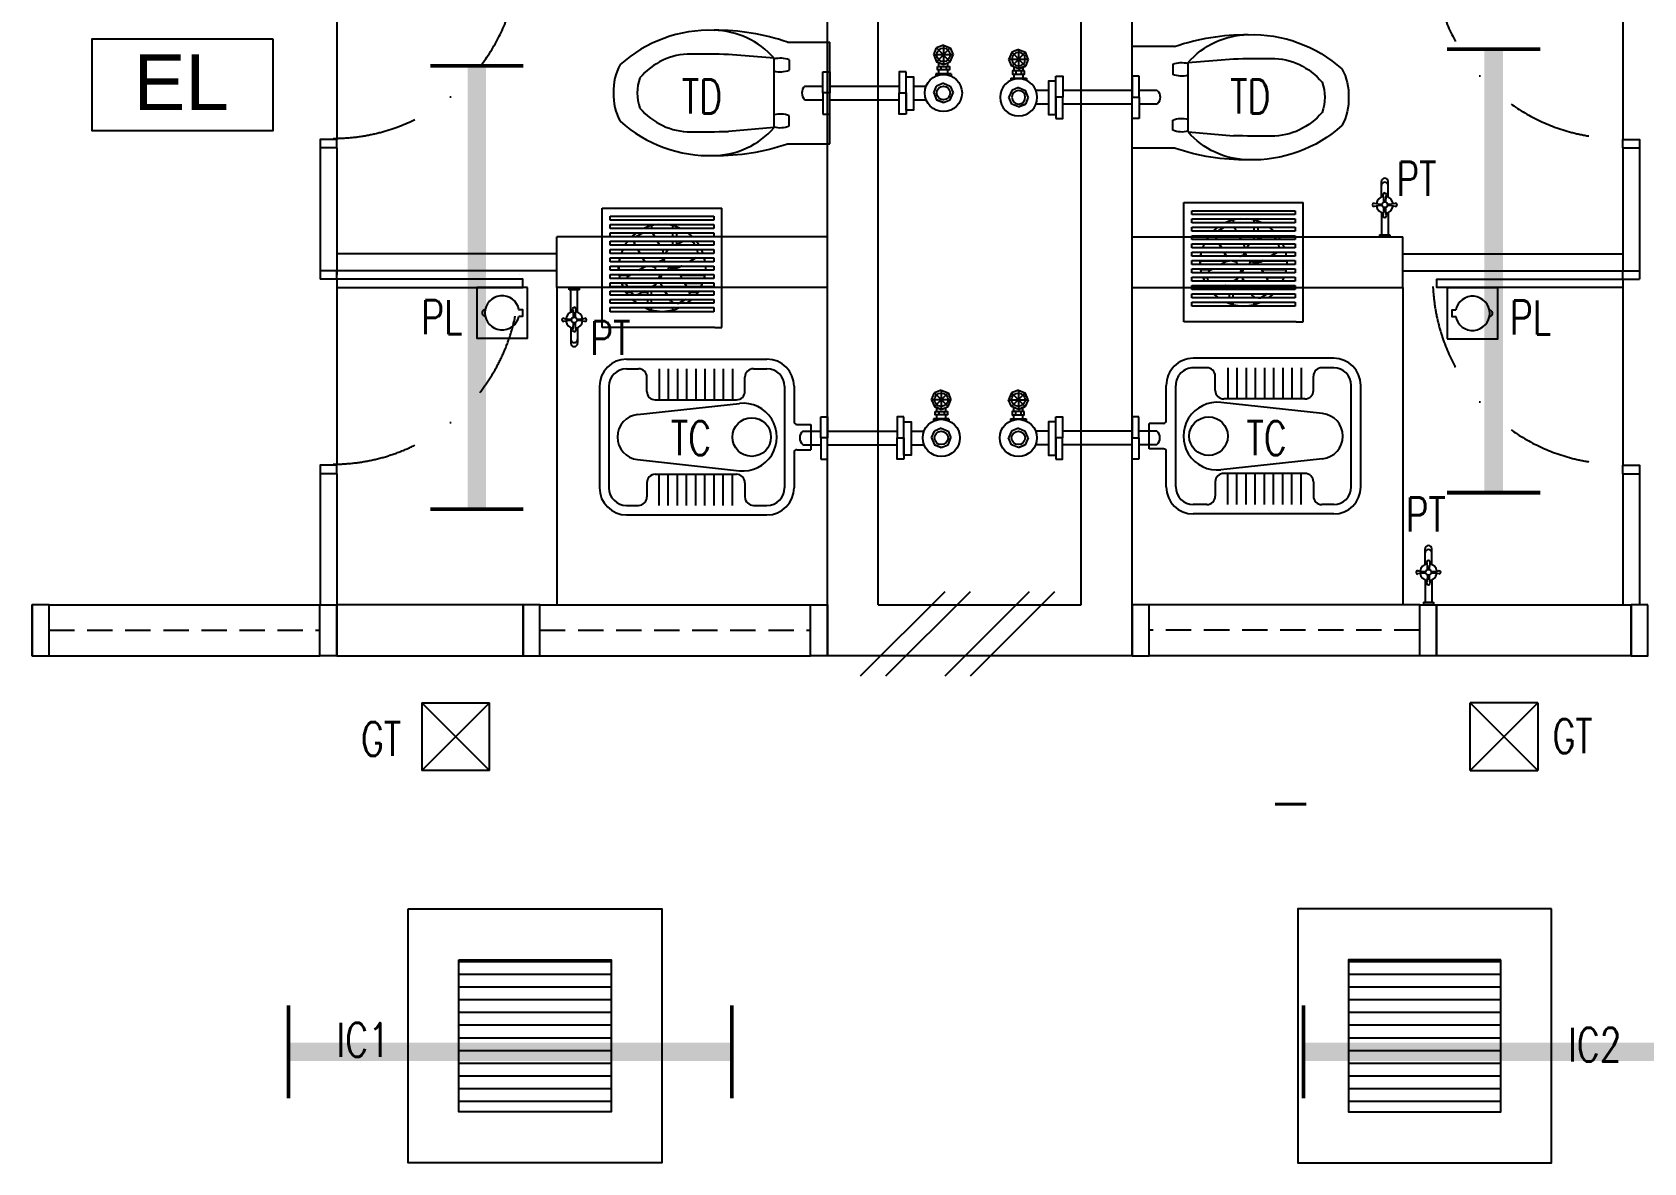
# Model space of a CAD drawing. Header units: inches. Extents: x -106706990 to 300603, y -86718466 to 1728185.
# Drawn here: x 43064 to 47827, y 16606 to 19946 of the extents above; entities that cross this region are included whole.
import ezdxf

# ---------------------------------------------------------------- set-up
doc = ezdxf.new("R2010")
doc.units = ezdxf.units.IN
doc.header["$MEASUREMENT"] = 0
doc.linetypes.add('DASHDOT', pattern=[1, 0.5, -0.25, 0, -0.25])
doc.linetypes.add('HIDDEN', pattern=[0.375, 0.25, -0.125])
for name, color, linetype in [('A-ARR', 4, 'Continuous'), ('A-DOOR', 9, 'Continuous'), ('A-DRAIN', 9, 'Continuous'), ('A-DROP', 8, 'Continuous'), ('A-PARTITION', 4, 'Continuous'), ('A-PTILE', 8, 'Continuous'), ('A-SANI', 4, 'Continuous'), ('A-SYM', 8, 'Continuous'), ('A-WALL', 1, 'Continuous'), ('A-WIN', 9, 'Continuous'), ('A-WIN SYM', 13, 'Continuous'), ('A-WLH', 7, 'Continuous'), ('AHT_WALL', 3, 'Continuous'), ('Edges', 7, 'Continuous'), ('EL LIGHT', 6, 'Continuous'), ('FURNI', 4, 'Continuous'), ('LAMP', 5, 'Continuous')]:
    doc.layers.add(name, color=color, linetype=linetype)
doc.styles.add('arial', font='arial.ttf')
doc.styles.add('ROMANS', font='romans.shx', dxfattribs={"width": 0.75, "height": 200})

# ---------------------------------------------------------------- blocks, each defined once
blk = doc.blocks.new('A$C5F377FBA')
at = {"color": 8}
for p, q in [((80, 460), (495, 460)), ((80, 432), (115, 432)), ((176.2, 432), (176.2, 340)), ((203.3, 432), (203.3, 340)), ((230.4, 432), (230.4, 340)), ((257.5, 432), (257.5, 340)), ((284.6, 432), (284.6, 340)), ((311.7, 432), (311.7, 340)), ((338.8, 432), (338.8, 340)), ((365.9, 432), (365.9, 340)), ((393, 432), (393, 340)), ((455, 432), (495, 432)), ((140, 365), (140, 407)), ((430, 365), (430, 407)), ((0, 380), (0, 80)), ((28, 380), (28, 80)), ((165, 340), (405, 340)), ((547, 380), (547, 80)), ((575, 380), (575, 275.5)), ((112.8, 296.6), (413.5, 329.4)), ((583, 267.5), (625, 267.5)), ((625, 267.5), (625, 192.5)), ((583, 192.5), (625, 192.5)), ((112.8, 163.4), (413.5, 130.6)), ((575, 184.5), (575, 80)), ((165, 120), (405, 120)), ((176.2, 28), (176.2, 120)), ((203.3, 28), (203.3, 120)), ((230.4, 28), (230.4, 120)), ((257.5, 28), (257.5, 120)), ((284.6, 28), (284.6, 120)), ((311.7, 28), (311.7, 120)), ((338.8, 28), (338.8, 120)), ((365.9, 28), (365.9, 120)), ((393, 28), (393, 120)), ((140, 95), (140, 53)), ((430, 95), (430, 53)), ((80, 28), (115, 28)), ((455, 28), (495, 28)), ((80, 0), (495, 0))]:
    blk.add_line(p, q, dxfattribs=at)
blk.add_circle((449.9, 230), 57, dxfattribs=at)
for centre, radius, start, end in [((80, 380), 80, 90, 180), ((80, 380), 52, 90, 180), ((115, 407), 25, 0, 90), ((455, 407), 25, 90, 180), ((495, 380), 80, 0, 90), ((495, 380), 52, 0, 90), ((165, 365), 25, 180, 270), ((405, 365), 25, 270, 0), ((120, 230), 67, 96.2265, 263.7735), ((424.3, 230), 100, 263.7735, 96.2265), ((583, 275.5), 8, 180, 270), ((583, 184.5), 8, 90, 180), ((165, 95), 25, 90, 180), ((405, 95), 25, 0, 90), ((80, 80), 80, 180, 270), ((80, 80), 52, 180, 270), ((115, 53), 25, 270, 0), ((455, 53), 25, 180, 270), ((495, 80), 80, 270, 0), ((495, 80), 52, 270, 0)]:
    blk.add_arc(centre, radius, start, end, dxfattribs=at)
blk = doc.blocks.new('A$C05DF19D8')
at = {"color": 8}
for p, q in [((26.3, 117.7), (26.3, 163.7)), ((46.3, 117.7), (46.3, 163.7)), ((26.3, 71.9), (26.3, 6)), ((46.3, 71.9), (46.3, 6)), ((21.3, 6), (21.3, 0)), ((21.3, 6), (51.3, 6)), ((51.3, 6), (51.3, 0)), ((21.3, 0), (51.3, 0)), ((26.3, 0), (46.3, 0))]:
    blk.add_line(p, q, dxfattribs=at)
blk.add_circle((36.3, 94.8), 8.27, dxfattribs=at)
for centre, radius, start, end in [((36.3, 163.7), 10, 0, 180), ((36.3, 151.9), 10, 0, 180), ((5, 94.6), 5, 90, 270), ((24.4, 167.5), 70.6, 254.0288, 273.1944), ((36.3, 94.8), 25, 98.5202, 172.3849), ((36.3, 124.8), 5, 0, 180), ((-36.5, 105.4), 70.6, 357.8456, 15.9712), ((109.2, 105.4), 70.6, 164.0288, 182.1544), ((36.3, 94.8), 25, 7.6151, 81.4798), ((48.2, 167.5), 70.6, 266.8056, 285.9712), ((67.6, 94.6), 5, 270, 90), ((24.4, 21.8), 70.6, 86.7321, 105.9712), ((36.3, 94.8), 25, 188.2802, 262.5707), ((-36.5, 81.6), 70.6, 344.0288, 4.5751), ((36.3, 62.2), 5, 180, 0), ((109.2, 81.6), 70.6, 175.4249, 195.9712), ((36.3, 94.8), 25, 277.4293, 351.7198), ((48.2, 21.8), 70.6, 74.0288, 93.2679)]:
    blk.add_arc(centre, radius, start, end, dxfattribs=at)
blk = doc.blocks.new('A$C35FA0A1D')
at = {"layer": 'FURNI', "color": 8}
for p, q in [((514, 335), (638.6, 335)), ((638.6, 35), (638.6, 335)), ((474, 287.5), (339.6, 298.5)), ((474, 82.5), (474, 287.5)), ((946, 297.6), (954.4, 317.9)), ((946, 297.6), (954.4, 277.4)), ((1003.3, 297.6), (946, 297.6)), ((974.7, 326.3), (954.4, 317.9)), ((954.4, 277.4), (994.9, 317.9)), ((954.4, 317.9), (994.9, 277.4)), ((974.7, 326.3), (974.7, 269)), ((974.7, 326.3), (994.9, 317.9)), ((994.9, 317.9), (1003.3, 297.6)), ((994.9, 277.4), (1003.3, 297.6)), ((519, 282.5), (519, 252.5)), ((997.5, 241.8), (951.8, 241.8)), ((951.8, 241.8), (951.8, 234.9)), ((974.7, 269), (954.4, 277.4)), ((954.4, 277.4), (974.7, 269)), ((961.5, 262.8), (961.5, 274.4)), ((961.5, 241.8), (961.5, 252.8)), ((967, 262.8), (967, 252.8)), ((974.7, 269), (994.9, 277.4)), ((982.8, 262.8), (982.8, 252.8)), ((987.8, 262.8), (987.8, 274.4)), ((987.8, 241.8), (987.8, 252.8)), ((997.5, 241.8), (997.5, 234.9)), ((565.3, 205), (618.5, 205)), ((638.6, 205), (844.3, 205)), ((886.1, 205), (922.3, 205)), ((946, 185), (954.4, 205.3)), ((974.7, 213.7), (954.4, 205.3)), ((974.7, 213.7), (994.9, 205.3)), ((994.9, 205.3), (1003.3, 185)), ((565.3, 165), (618.5, 165)), ((638.6, 165), (844.3, 165)), ((886.1, 165), (922.3, 165)), ((946, 185), (954.4, 164.7)), ((974.7, 156.3), (954.4, 164.7)), ((954.4, 164.7), (974.7, 156.3)), ((974.7, 156.3), (994.9, 164.7)), ((994.9, 164.7), (1003.3, 185)), ((519, 87.5), (519, 117.5)), ((474, 82.5), (339.6, 71.5)), ((514, 35), (638.6, 35))]:
    blk.add_line(p, q, dxfattribs=at)
for points in [[(618.5, 247.7), (638.6, 247.7), (638.6, 185), (618.5, 185)], [(864.4, 247.7), (844.3, 247.7), (844.3, 185), (864.4, 185)], [(957.1, 262.8), (992.7, 262.8), (992.7, 252.8), (957.1, 252.8)], [(864.4, 232.5), (886.1, 232.5), (886.1, 134.4), (864.4, 134.4)], [(618.5, 122.3), (638.6, 122.3), (638.6, 185), (618.5, 185)], [(864.4, 122.3), (844.3, 122.3), (844.3, 185), (864.4, 185)]]:
    blk.add_lwpolyline(points, close=True, dxfattribs=at)
for centre, radius in [((974.7, 297.6), 19.9), ((974.7, 297.6), 19.9), ((974.7, 297.6), 19.9), ((974.7, 185), 54.9), ((974.7, 185), 19.9), ((974.7, 185), 19.9), ((974.7, 185), 19.9)]:
    blk.add_circle(centre, radius, dxfattribs=at)
for centre, radius, start, end in [((283.5, -24.4), 394.6, 88.0802, 132.0272), ((303.8, -278), 648.1, 71.0729, 90.6334), ((291.4, 126.8), 243.3, 41.3505, 88.7614), ((228.2, 103.8), 196.2, 90.1288, 140.0523), ((243.3, -2727.1), 3027.1, 88.1756, 90.2822), ((492.9, 217.9), 69.7, 67.9512, 105.6892), ((148.8, 194.8), 149.1, 150.2553, 183.7805), ((492.9, 317.1), 69.7, 254.3108, 292.0488), ((199.6, 185), 129.8, 159.8135, 200.1865), ((582.6, 185), 26.4, 130.8332, 229.1668), ((148.8, 175.2), 149.1, 176.2195, 209.7447), ((283.5, 394.4), 394.6, 227.9728, 271.9198), ((228.2, 266.2), 196.2, 219.9477, 269.8712), ((492.9, 52.9), 69.7, 67.9512, 105.6892), ((243.3, 3097.1), 3027.1, 269.7178, 271.8244), ((291.4, 243.2), 243.3, 271.2386, 318.6495), ((492.9, 152.1), 69.7, 254.3108, 292.0488), ((303.8, 648), 648.1, 269.3666, 288.9271)]:
    blk.add_arc(centre, radius, start, end, dxfattribs=at)
blk = doc.blocks.new('A$C52B244CD')
at = {"layer": 'A-WLH', "color": 8}
for p, q in [((0, 0), (250, 250)), ((75, 0), (325, 250)), ((250, 0), (500, 250)), ((325, 0), (575, 250))]:
    blk.add_line(p, q, dxfattribs=at)
blk = doc.blocks.new('A$C34465D6E')
at = {"layer": 'A-SANI', "color": 8}
blk.add_lwpolyline([(0, 0), (150, 0), (150, 150), (0, 150)], close=True, dxfattribs=at)
blk.add_lwpolyline([(25.5, 84.3), (13.7, 84.3), (13.7, 65.7), (25.5, 65.7, 10.787298)], format="xyb", close=True, dxfattribs=at)
blk.add_arc((125.5, 75), 8.84, 264.1775, 95.8225, dxfattribs=at)
blk = doc.blocks.new('YBC136')
at = {"layer": 'LAMP'}
for points, const_width in [([(-135000.8, 195525.6), (-135000.8, 195250.4)], 10.9), ([(-133690.5, 195525.6), (-133690.5, 195250.4)], 10.9), ([(-135000.8, 195388), (-133690.5, 195388)], 54.6)]:
    blk.add_lwpolyline(points, dxfattribs=dict(at, const_width=const_width))
blk = doc.blocks.new('*U270')
at = {"layer": 'LAMP'}
blk.add_blockref('YBC136', (134345.6, -195388, -5.5), dxfattribs=at)
blk = doc.blocks.new('*U271')
at = {"layer": 'LAMP', "color": 0, "linetype": 'ByBlock', "lineweight": -2, "transparency": 16777216}
for p in [(0, 0), (3000, 0)]:
    blk.add_blockref('*U270', p, dxfattribs=at)
blk = doc.blocks.new('EMERGENCY LIGHT')
at = {"layer": 'EL LIGHT', "color": 6}
blk.add_lwpolyline([(49517.9, 4899.8), (48981.4, 4899.8), (48981.4, 4629.5), (49517.9, 4629.5)], close=True, dxfattribs=at)
at = {"layer": 'EL LIGHT', "color": 6, "style": 'arial'}
blk.add_text('EL', height=164.84, dxfattribs=at).set_placement((49104.8, 4689.8))
blk = doc.blocks.new('Exhaust Fan 8-Inch fr')
at = {"layer": 'Edges'}
for p, q in [((-5.91, 7.27), (5.91, 7.27)), ((-5.91, -4.54), (-5.91, 7.27)), ((-5.12, 6.08), (-5.12, 6.47)), ((-5.12, 6.47), (5.12, 6.47)), ((5.12, 6.47), (5.12, 6.08)), ((5.91, -4.54), (5.91, 7.27)), ((5.12, 6.08), (-5.12, 6.08)), ((-5.12, 5.26), (-5.12, 5.65)), ((-5.12, 5.65), (-0.31, 5.65)), ((-1.81, 5.26), (-5.12, 5.26)), ((-5.12, 4.43), (-5.12, 4.83)), ((-5.12, 4.83), (-2.54, 4.83)), ((-2.54, 4.83), (-3.05, 4.43)), ((-2.54, 4.83), (-1.91, 4.83)), ((-2.45, 4.51), (-1.91, 4.83)), ((-1.91, 4.83), (-0.99, 4.83)), ((-1.43, 5.42), (-1.81, 5.26)), ((-1.43, 5.26), (-1.81, 5.26)), ((-1.12, 5.54), (-1.43, 5.42)), ((-1.43, 5.42), (-1.43, 5.26)), ((-1.03, 5.26), (-1.43, 5.26)), ((-1.03, 5.56), (-1.12, 5.54)), ((-0.31, 5.65), (-1.03, 5.56)), ((-1.03, 5.56), (-1.03, 5.26)), ((1.03, 5.26), (-1.03, 5.26)), ((-0.9, 4.76), (-0.99, 4.83)), ((-0.99, 4.83), (1.03, 4.83)), ((-0.31, 5.65), (0.31, 5.65)), ((1.03, 5.56), (0.31, 5.65)), ((0.31, 5.65), (5.12, 5.65)), ((1.03, 5.56), (1.03, 5.26)), ((1.12, 5.54), (1.03, 5.56)), ((1.43, 5.26), (1.03, 5.26)), ((1.03, 4.83), (1.03, 4.43)), ((1.03, 4.83), (1.43, 4.83)), ((1.43, 5.42), (1.12, 5.54)), ((1.43, 5.42), (1.43, 5.26)), ((1.81, 5.26), (1.43, 5.42)), ((1.81, 5.26), (1.43, 5.26)), ((1.43, 4.83), (1.43, 4.43)), ((1.43, 4.83), (2.54, 4.83)), ((5.12, 5.26), (1.81, 5.26)), ((3.05, 4.43), (2.54, 4.83)), ((2.54, 4.83), (5.12, 4.83)), ((5.12, 5.65), (5.12, 5.26)), ((5.12, 4.83), (5.12, 4.43)), ((-3.05, 4.43), (-5.12, 4.43)), ((-5.12, 3.61), (-5.12, 4)), ((-5.12, 4), (-3.38, 4)), ((-3.69, 3.61), (-5.12, 3.61)), ((-3.38, 4), (-3.69, 3.61)), ((-2.65, 3.61), (-3.69, 3.61)), ((-3.38, 4), (-2.75, 4)), ((-2.52, 4.43), (-3.05, 4.43)), ((-2.71, 3.71), (-2.75, 4)), ((-2.75, 4), (-2.74, 4)), ((-2.7, 3.72), (-2.74, 4)), ((-2.74, 4), (-0.47, 4)), ((-2.7, 3.72), (-2.71, 3.71)), ((-2.65, 3.61), (-2.71, 3.71)), ((-2.64, 3.61), (-2.7, 3.72)), ((-2.64, 3.61), (-2.65, 3.61)), ((-0.24, 3.61), (-2.64, 3.61)), ((-2.52, 4.43), (-2.46, 4.51)), ((-2.51, 4.43), (-2.52, 4.43)), ((-2.51, 4.43), (-2.45, 4.51)), ((-0.72, 4.43), (-2.51, 4.43)), ((-2.45, 4.51), (-2.46, 4.51)), ((-0.9, 4.76), (-0.72, 4.43)), ((1.03, 4.43), (-0.72, 4.43)), ((-0.47, 4), (-0.24, 3.61)), ((-0.47, 4), (1.03, 4)), ((1.03, 3.61), (-0.24, 3.61)), ((1.43, 4.43), (1.03, 4.43)), ((1.03, 4), (1.03, 3.61)), ((1.03, 4), (1.43, 4)), ((1.37, 3.61), (1.03, 3.61)), ((1.37, 3.61), (1.43, 3.64)), ((3.24, 3.61), (1.37, 3.61)), ((3.05, 4.43), (1.43, 4.43)), ((1.43, 4), (1.43, 3.64)), ((1.43, 3.64), (2.05, 4)), ((1.43, 4), (2.05, 4)), ((2.05, 4), (2.92, 4)), ((2.92, 4), (3.08, 3.89)), ((2.92, 4), (3.38, 4)), ((5.12, 4.43), (3.05, 4.43)), ((3.08, 3.89), (3.24, 3.61)), ((3.69, 3.61), (3.24, 3.61)), ((3.69, 3.61), (3.38, 4)), ((3.38, 4), (5.12, 4)), ((5.12, 3.61), (3.69, 3.61)), ((5.12, 4), (5.12, 3.61)), ((-5.12, 2.79), (-5.12, 3.18)), ((-5.12, 3.18), (-3.89, 3.18)), ((-4.06, 2.79), (-5.12, 2.79)), ((-5.12, 1.96), (-5.12, 2.36)), ((-5.12, 2.36), (-4.2, 2.36)), ((-4.25, 1.96), (-5.12, 1.96)), ((-4.22, 2.17), (-4.25, 1.96)), ((-4.22, 1.96), (-4.25, 1.96)), ((-4.2, 2.36), (-4.22, 2.17)), ((-4.22, 1.96), (-4.22, 2.17)), ((-1.63, 1.96), (-4.22, 1.96)), ((-4.2, 2.36), (-1.93, 2.36)), ((-3.89, 3.18), (-4.06, 2.79)), ((-2.18, 2.79), (-4.06, 2.79)), ((-3.89, 3.18), (-2.4, 3.18)), ((-2.18, 2.79), (-2.4, 3.18)), ((-2.4, 3.18), (-2.39, 3.18)), ((-2.16, 2.79), (-2.39, 3.18)), ((-2.39, 3.18), (0.01, 3.18)), ((-2.16, 2.79), (-2.18, 2.79)), ((0.1, 2.79), (-2.16, 2.79)), ((-1.77, 2.08), (-1.93, 2.36)), ((-1.93, 2.36), (-1.91, 2.36)), ((-1.76, 2.09), (-1.91, 2.36)), ((-1.91, 2.36), (0.07, 2.36)), ((-1.76, 2.09), (-1.77, 2.08)), ((-1.77, 2.08), (-1.63, 1.96)), ((-1.76, 2.09), (-1.61, 1.96)), ((-1.61, 1.96), (-1.63, 1.96)), ((-0.35, 1.96), (-1.61, 1.96)), ((-0.35, 1.96), (-0.33, 1.98)), ((0.31, 1.96), (-0.35, 1.96)), ((-0.33, 1.98), (-0.17, 2.04)), ((-0.17, 2.04), (-0.05, 2.05)), ((0, 2.1), (-0.05, 2.05)), ((-0.05, 2.05), (0, 2.06)), ((0.07, 2.36), (0, 2.1)), ((0, 2.06), (0.17, 2.03)), ((0.01, 3.18), (0.04, 3.13)), ((0.01, 3.18), (0.64, 3.18)), ((0.04, 3.13), (0.1, 2.79)), ((0.07, 2.36), (0.19, 2.36)), ((0.31, 2.79), (0.1, 2.79)), ((0.17, 2.03), (0.25, 1.99)), ((0.19, 2.36), (0.18, 2.29)), ((0.18, 2.29), (0.25, 1.99)), ((0.19, 2.36), (3.33, 2.36)), ((0.25, 1.99), (0.31, 1.96)), ((0.64, 3.18), (0.31, 2.79)), ((3.54, 2.79), (0.31, 2.79)), ((2.67, 1.96), (0.31, 1.96)), ((0.64, 3.18), (3.49, 3.18)), ((3.32, 2.34), (2.67, 1.96)), ((2.69, 1.96), (2.67, 1.96)), ((3.33, 2.33), (2.69, 1.96)), ((4.2, 1.96), (2.69, 1.96)), ((3.32, 2.34), (3.33, 2.36)), ((3.32, 2.34), (3.33, 2.33)), ((3.33, 2.33), (3.35, 2.36)), ((3.33, 2.36), (3.35, 2.36)), ((3.35, 2.36), (4.2, 2.36)), ((3.49, 3.18), (3.5, 3.15)), ((3.49, 3.18), (3.89, 3.18)), ((3.54, 2.79), (3.5, 3.15)), ((3.5, 3.15), (3.51, 3.14)), ((3.54, 2.79), (3.51, 3.14)), ((4.06, 2.79), (3.54, 2.79)), ((3.54, 2.79), (3.54, 2.79)), ((4.06, 2.79), (3.89, 3.18)), ((3.89, 3.18), (5.12, 3.18)), ((5.12, 2.79), (4.06, 2.79)), ((4.2, 2.34), (4.2, 2.36)), ((4.2, 2.36), (5.12, 2.36)), ((4.2, 2.34), (4.2, 2.33)), ((4.25, 1.96), (4.2, 2.33)), ((4.2, 2.33), (4.2, 1.96)), ((4.25, 1.96), (4.2, 1.96)), ((5.12, 1.96), (4.25, 1.96)), ((5.12, 3.18), (5.12, 2.79)), ((5.12, 2.36), (5.12, 1.96)), ((-5.12, 1.14), (-5.12, 1.53)), ((-5.12, 1.53), (-4.31, 1.53)), ((-4.3, 1.14), (-5.12, 1.14)), ((-5.12, 0.32), (-5.12, 0.71)), ((-5.12, 0.71), (-4.25, 0.71)), ((-4.19, 0.32), (-5.12, 0.32)), ((-4.31, 1.53), (-4.33, 1.36)), ((-4.33, 1.36), (-4.3, 1.14)), ((-4.31, 1.53), (-4.29, 1.53)), ((-4.29, 1.14), (-4.3, 1.14)), ((-4.29, 1.53), (-4.29, 1.14)), ((-4.29, 1.53), (-4.22, 1.53)), ((-2.3, 1.14), (-4.29, 1.14)), ((-4.25, 0.71), (-4.22, 0.55)), ((-4.25, 0.71), (-3.04, 0.71)), ((-4.22, 1.53), (-4.22, 1.52)), ((-4.22, 1.53), (-1.43, 1.53)), ((-4.22, 1.52), (-1.43, 1.52)), ((-4.22, 0.65), (-3.16, 0.65)), ((-4.22, 0.55), (-4.22, 0.65)), ((-4.22, 0.55), (-4.19, 0.32)), ((-3.53, 0.32), (-4.19, 0.32)), ((-3.37, 0.52), (-3.53, 0.32)), ((-0.3, 0.32), (-3.53, 0.32)), ((-3.37, 0.52), (-3.16, 0.65)), ((-3.16, 0.65), (-3.04, 0.71)), ((-3.04, 0.71), (-0.26, 0.71)), ((-2.3, 1.14), (-1.74, 1.46)), ((-0.61, 1.14), (-2.3, 1.14)), ((-1.74, 1.46), (-1.43, 1.52)), ((-1.43, 1.53), (-1.43, 1.52)), ((-1.43, 1.52), (-1.32, 1.53)), ((-1.43, 1.53), (-1.32, 1.53)), ((-1.43, 1.52), (-1.43, 1.52)), ((-1.32, 1.53), (-1.14, 1.53)), ((-1.14, 1.53), (-1.1, 1.52)), ((-1.14, 1.53), (-1.1, 1.53)), ((-1.1, 1.53), (-1.1, 1.52)), ((-1.1, 1.53), (-0.65, 1.53)), ((-1.1, 1.52), (-0.72, 1.42)), ((-0.72, 1.42), (-0.66, 1.37)), ((-0.67, 1.43), (-0.65, 1.53)), ((-0.66, 1.37), (-0.67, 1.43)), ((-0.65, 1.26), (-0.66, 1.37)), ((-0.65, 1.53), (0.61, 1.53)), ((-0.61, 1.14), (-0.65, 1.26)), ((0.57, 1.14), (-0.61, 1.14)), ((-0.3, 0.32), (-0.23, 0.57)), ((-0.29, 0.32), (-0.3, 0.32)), ((-0.29, 0.32), (-0.27, 0.37)), ((-0.13, 0.32), (-0.29, 0.32)), ((-0.27, 0.37), (-0.22, 0.56)), ((-0.27, 0.37), (-0.12, 0.35)), ((-0.22, 0.56), (-0.26, 0.71)), ((-0.23, 0.57), (-0.26, 0.71)), ((-0.26, 0.71), (-0.26, 0.71)), ((-0.26, 0.71), (-0.01, 0.71)), ((-0.23, 0.57), (-0.22, 0.56)), ((-0.13, 0.32), (-0.12, 0.35)), ((-0.12, 0.32), (-0.13, 0.32)), ((-0.12, 0.32), (-0.01, 0.7)), ((-0.12, 0.35), (-0.02, 0.69)), ((1.97, 0.32), (-0.12, 0.32)), ((-0.02, 0.69), (-0.01, 0.71)), ((-0.01, 0.7), (-0.02, 0.69)), ((-0.01, 0.7), (0, 0.71)), ((-0.01, 0.71), (0, 0.71)), ((0, 0.71), (1.75, 0.71)), ((0.6, 1.22), (0.57, 1.14)), ((0.62, 1.14), (0.57, 1.14)), ((0.63, 1.39), (0.6, 1.22)), ((0.61, 1.53), (0.62, 1.49)), ((0.61, 1.53), (1.92, 1.53)), ((0.67, 1.44), (0.62, 1.49)), ((0.62, 1.49), (0.62, 1.48)), ((0.68, 1.43), (0.62, 1.48)), ((0.62, 1.48), (0.63, 1.39)), ((0.84, 1.19), (0.62, 1.14)), ((1.03, 1.14), (0.62, 1.14)), ((1.16, 1.31), (0.67, 1.44)), ((0.67, 1.44), (0.68, 1.43)), ((1.02, 1.34), (0.68, 1.43)), ((0.99, 1.15), (0.84, 1.19)), ((0.99, 1.15), (1.02, 1.34)), ((1.03, 1.14), (0.99, 1.15)), ((1.17, 1.3), (1.02, 1.34)), ((1.2, 1.14), (1.03, 1.14)), ((1.69, 1.4), (1.16, 1.31)), ((1.16, 1.31), (1.17, 1.3)), ((1.22, 1.31), (1.17, 1.3)), ((1.22, 1.31), (1.2, 1.14)), ((1.43, 1.14), (1.2, 1.14)), ((1.43, 1.34), (1.22, 1.31)), ((1.7, 1.39), (1.43, 1.34)), ((1.43, 1.34), (1.43, 1.14)), ((4.29, 1.14), (1.43, 1.14)), ((1.92, 1.53), (1.69, 1.4)), ((1.69, 1.4), (1.7, 1.39)), ((1.92, 1.52), (1.7, 1.39)), ((1.75, 0.71), (1.78, 0.65)), ((1.75, 0.71), (4.25, 0.71)), ((1.78, 0.65), (4.2, 0.65)), ((1.78, 0.65), (1.97, 0.32)), ((1.95, 1.53), (1.92, 1.52)), ((1.92, 1.53), (1.95, 1.53)), ((1.92, 1.52), (4.2, 1.52)), ((1.95, 1.53), (4.2, 1.53)), ((4.19, 0.32), (1.97, 0.32)), ((4.19, 0.32), (4.2, 0.38)), ((5.12, 0.32), (4.19, 0.32)), ((4.2, 1.52), (4.2, 1.53)), ((4.2, 1.53), (4.29, 1.53)), ((4.2, 0.38), (4.25, 0.71)), ((4.2, 0.65), (4.2, 0.38)), ((4.25, 0.71), (5.12, 0.71)), ((4.29, 1.53), (4.29, 1.14)), ((4.29, 1.53), (4.31, 1.53)), ((4.3, 1.14), (4.29, 1.14)), ((4.3, 1.14), (4.33, 1.36)), ((5.12, 1.14), (4.3, 1.14)), ((4.33, 1.36), (4.31, 1.53)), ((4.31, 1.53), (5.12, 1.53)), ((5.12, 1.53), (5.12, 1.14)), ((5.12, 0.71), (5.12, 0.32)), ((-5.12, -0.51), (-5.12, -0.11)), ((-5.12, -0.11), (-4.04, -0.11)), ((-3.87, -0.51), (-5.12, -0.51)), ((-5.12, -1.33), (-5.12, -0.94)), ((-5.12, -0.94), (-3.65, -0.94)), ((-3.35, -1.33), (-5.12, -1.33)), ((-4.04, -0.11), (-4.02, -0.14)), ((-4.04, -0.11), (-3.57, -0.11)), ((-4.02, -0.14), (-3.57, -0.14)), ((-4.02, -0.14), (-3.87, -0.51)), ((-3.43, -0.51), (-3.87, -0.51)), ((-3.65, -0.94), (-3.57, -1.04)), ((-3.65, -0.94), (-3.18, -0.94)), ((-3.57, -0.11), (-3.57, -0.14)), ((-3.57, -0.11), (-0.52, -0.11)), ((-3.57, -0.14), (-3.56, -0.29)), ((-3.57, -1.04), (-3.12, -1.04)), ((-3.57, -1.04), (-3.35, -1.33)), ((-3.56, -0.29), (-3.43, -0.51)), ((-1, -0.51), (-3.43, -0.51)), ((-2.71, -1.33), (-3.35, -1.33)), ((-3.13, -1.03), (-3.18, -0.94)), ((-3.18, -0.94), (-1.75, -0.94)), ((-2.71, -1.33), (-3.13, -1.03)), ((-3.13, -1.03), (-3.12, -1.04)), ((-2.71, -1.33), (-3.12, -1.04)), ((-3.12, -1.04), (-3.12, -1.04)), ((-2.34, -1.28), (-2.71, -1.33)), ((-2.71, -1.33), (-2.71, -1.33)), ((-2.65, -1.33), (-2.71, -1.33)), ((-2.71, -1.33), (-2.71, -1.33)), ((-2.33, -1.29), (-2.65, -1.33)), ((-1.43, -1.33), (-2.65, -1.33)), ((-1.75, -0.94), (-2.34, -1.28)), ((-2.34, -1.28), (-2.33, -1.29)), ((-1.91, -1.04), (-2.33, -1.29)), ((-1.72, -0.94), (-1.91, -1.04)), ((-1.91, -1.04), (-1.43, -1.04)), ((-1.75, -0.94), (-1.72, -0.94)), ((-1.72, -0.94), (-1.43, -0.94)), ((-1.43, -0.94), (-1.43, -1.04)), ((-1.43, -0.94), (-1.03, -0.94)), ((-1.43, -1.04), (-1.43, -1.33)), ((-1.03, -1.33), (-1.43, -1.33)), ((-1.03, -1.33), (-1.03, -0.94)), ((-1.03, -0.94), (0.29, -0.94)), ((0.51, -1.33), (-1.03, -1.33)), ((-0.7, -0.33), (-1, -0.51)), ((-0.97, -0.51), (-1, -0.51)), ((-0.7, -0.35), (-0.97, -0.51)), ((0.04, -0.51), (-0.97, -0.51)), ((-0.7, -0.35), (-0.5, -0.11)), ((-0.7, -0.33), (-0.52, -0.11)), ((-0.7, -0.33), (-0.7, -0.35)), ((-0.52, -0.11), (-0.5, -0.11)), ((-0.5, -0.11), (-0.1, -0.11)), ((-0.07, -0.33), (-0.1, -0.11)), ((-0.1, -0.11), (-0.09, -0.11)), ((-0.05, -0.32), (-0.09, -0.11)), ((-0.09, -0.11), (2.22, -0.11)), ((-0.05, -0.32), (-0.07, -0.33)), ((0.04, -0.51), (-0.07, -0.33)), ((0.05, -0.51), (-0.05, -0.32)), ((0.05, -0.51), (0.04, -0.51)), ((2.45, -0.51), (0.05, -0.51)), ((0.51, -1.33), (0.29, -0.94)), ((0.29, -0.94), (0.3, -0.94)), ((0.53, -1.33), (0.3, -0.94)), ((0.3, -0.94), (2.69, -0.94)), ((0.53, -1.33), (0.51, -1.33)), ((2.7, -1.33), (0.53, -1.33)), ((2.22, -0.11), (2.24, -0.14)), ((2.22, -0.11), (4.04, -0.11)), ((2.24, -0.14), (4.02, -0.14)), ((2.24, -0.14), (2.45, -0.51)), ((3.87, -0.51), (2.45, -0.51)), ((2.69, -0.94), (2.7, -1.04)), ((2.69, -0.94), (3.65, -0.94)), ((2.7, -1.04), (3.57, -1.04)), ((2.7, -1.04), (2.73, -1.29)), ((2.73, -1.29), (2.7, -1.33)), ((3.35, -1.33), (2.7, -1.33)), ((3.35, -1.33), (3.57, -1.04)), ((5.12, -1.33), (3.35, -1.33)), ((3.57, -1.04), (3.65, -0.94)), ((3.65, -0.94), (5.12, -0.94)), ((3.87, -0.51), (4.02, -0.14)), ((5.12, -0.51), (3.87, -0.51)), ((4.02, -0.14), (4.04, -0.11)), ((4.04, -0.11), (5.12, -0.11)), ((5.12, -0.11), (5.12, -0.51)), ((5.12, -0.94), (5.12, -1.33)), ((-5.12, -2.15), (-5.12, -1.76)), ((-5.12, -1.76), (-2.99, -1.76)), ((-2.47, -2.15), (-5.12, -2.15)), ((-5.12, -2.98), (-5.12, -2.58)), ((-5.12, -2.58), (-1.7, -2.58)), ((5.12, -2.98), (-5.12, -2.98)), ((-2.99, -1.76), (-2.47, -2.15)), ((-2.99, -1.76), (-1.43, -1.76)), ((-1.43, -2.15), (-2.47, -2.15)), ((-1.7, -2.58), (-1.43, -2.69)), ((-1.7, -2.58), (-1.43, -2.58)), ((-1.43, -1.76), (-1.43, -2.15)), ((-1.43, -1.76), (-1.03, -1.76)), ((-1.03, -2.15), (-1.43, -2.15)), ((-1.43, -2.58), (-1.43, -2.69)), ((-1.43, -2.58), (-1.03, -2.58)), ((-1.43, -2.69), (-1.12, -2.82)), ((-1.12, -2.82), (-1.03, -2.83)), ((-1.03, -2.15), (-1.03, -1.76)), ((-1.03, -1.76), (0.76, -1.76)), ((1.03, -2.15), (-1.03, -2.15)), ((-1.03, -2.83), (-1.03, -2.58)), ((-1.03, -2.58), (1.03, -2.58)), ((-1.03, -2.83), (0, -2.97)), ((0, -2.97), (1.03, -2.83)), ((0.88, -1.96), (0.76, -1.76)), ((0.76, -1.76), (0.78, -1.76)), ((0.89, -1.95), (0.78, -1.76)), ((0.78, -1.76), (2.35, -1.76)), ((0.89, -1.95), (0.88, -1.96)), ((0.88, -1.96), (1.03, -2.08)), ((0.89, -1.95), (1.15, -2.15)), ((1.03, -2.08), (1.03, -2.15)), ((1.03, -2.08), (1.13, -2.15)), ((1.13, -2.15), (1.03, -2.15)), ((1.03, -2.58), (1.03, -2.83)), ((1.03, -2.58), (1.43, -2.58)), ((1.03, -2.83), (1.12, -2.82)), ((1.12, -2.82), (1.43, -2.69)), ((1.15, -2.15), (1.13, -2.15)), ((1.49, -2.15), (1.15, -2.15)), ((1.43, -2.58), (1.43, -2.69)), ((1.43, -2.69), (1.7, -2.58)), ((1.43, -2.58), (1.7, -2.58)), ((1.49, -2.15), (1.7, -2.14)), ((1.56, -2.15), (1.49, -2.15)), ((1.56, -2.15), (1.69, -2.14)), ((2.47, -2.15), (1.56, -2.15)), ((1.7, -2.14), (1.69, -2.14)), ((2.35, -1.76), (1.7, -2.14)), ((1.7, -2.58), (5.12, -2.58)), ((2.35, -1.76), (2.99, -1.76)), ((2.47, -2.15), (2.99, -1.76)), ((5.12, -2.15), (2.47, -2.15)), ((2.99, -1.76), (5.12, -1.76)), ((5.12, -1.76), (5.12, -2.15)), ((5.12, -2.58), (5.12, -2.98)), ((5.21, -4.54), (-5.91, -4.54)), ((5.21, -4.54), (5.72, -4.54)), ((5.72, -4.54), (5.91, -4.54))]:
    blk.add_line(p, q, dxfattribs=at)

msp = doc.modelspace()

# ---------------------------------------------------------------- hatches: boundary and pattern name
at = {"layer": 'A-PTILE'}
h = msp.add_hatch(dxfattribs=at)
h.set_pattern_fill('LINE', color=8, scale=300, style=0)
h.set_pattern_definition([(7e-15, (-1336044.546, 64788.448), (0, 37.5), [])])
h.paths.add_polyline_path([(44324.4, 17206.4), (44774.4, 17206.4), (44774.4, 16756.4), (44324.4, 16756.4)])
h = msp.add_hatch(dxfattribs=at)
h.set_pattern_fill('LINE', color=8, scale=300, style=0)
h.set_pattern_definition([(180, (1427773.11, 64788.448), (0, 37.5), [])])
h.paths.add_polyline_path([(47404.1, 17206.4), (46954.1, 17206.4), (46954.1, 16756.4), (47404.1, 16756.4)])

# ---------------------------------------------------------------- linework, layer by layer
at = {"layer": 'A-DOOR', "color": 8}
for points in [[(43964.3, 19604.4), (43964.3, 19629.4), (43914.3, 19629.4), (43914.3, 19604.4)], [(47764.3, 19604.4), (47764.3, 19629.4), (47814.3, 19629.4), (47814.3, 19604.4)], [(43914.3, 19241.9), (43914.3, 19216.9)], [(43964.3, 19216.9), (43964.3, 19241.9)], [(47764.3, 19216.9), (47764.3, 19241.9)], [(47814.3, 19241.9), (47814.3, 19216.9)], [(43964.3, 18641.9), (43964.3, 18666.9), (43914.3, 18666.9), (43914.3, 18641.9)], [(47764.3, 18641.9), (47764.3, 18666.9), (47814.3, 18666.9), (47814.3, 18641.9)]]:
    msp.add_lwpolyline(points, dxfattribs=at)
for points in [[(43964.3, 19191.9), (44513.8, 19191.9), (44513.8, 19216.9), (43964.3, 19216.9)], [(47764.3, 19191.9), (47214.7, 19191.9), (47214.7, 19216.9), (47764.3, 19216.9)]]:
    msp.add_lwpolyline(points, close=True, dxfattribs=at)
at = {"layer": 'A-DOOR', "color": 8, "linetype": 'DASHDOT', "ltscale": 500}
for centre, start, end in [((43952.9, 20182.8), 270, 357.3953), ((47752.9, 20182.8), 182.6047, 270), ((43952.9, 19220.3), 270, 2.6047), ((47752.9, 19220.3), 182.6047, 270)]:
    msp.add_arc(centre, 550.1, start, end, dxfattribs=at)
at = {"layer": 'A-DRAIN', "color": 8, "linetype": 'Continuous', "ltscale": 1000}
for p, q in [((44215, 17965), (44415, 17965)), ((44215, 17965), (44215, 17765)), ((44415, 17765), (44415, 17965)), ((47313.6, 17765), (47313.6, 17965)), ((47513.6, 17965), (47313.6, 17965)), ((47513.6, 17965), (47513.6, 17765)), ((44415, 17765), (44215, 17765)), ((47313.6, 17765), (47513.6, 17765))]:
    msp.add_line(p, q, dxfattribs=at)
for points in [[(44174.4, 17356.4), (44924.4, 17356.4), (44924.4, 16606.4), (44174.4, 16606.4)], [(47554.1, 17356.4), (46804.1, 17356.4), (46804.1, 16606.4), (47554.1, 16606.4)], [(44324.4, 17206.4), (44774.4, 17206.4), (44774.4, 16756.4), (44324.4, 16756.4)], [(47404.1, 17206.4), (46954.1, 17206.4), (46954.1, 16756.4), (47404.1, 16756.4)]]:
    msp.add_lwpolyline(points, close=True, dxfattribs=at)
at = {"layer": 'A-DROP', "color": 8}
for p, q in [((43964.3, 20154.4), (43964.3, 19629.4)), ((47764.3, 20154.4), (47764.3, 19629.4)), ((43964.3, 19191.9), (43964.3, 18666.9)), ((47764.3, 19191.9), (47764.3, 18666.9))]:
    msp.add_line(p, q, dxfattribs=at)
at = {"layer": 'A-PARTITION', "color": 8}
for p, q in [((43914.3, 19604.4), (43914.3, 19241.9)), ((43964.3, 19604.4), (43964.3, 19229.4)), ((47764.3, 19604.4), (47764.3, 19241.9)), ((47814.3, 19604.4), (47814.3, 19241.9)), ((44614.3, 19291.9), (43964.3, 19291.9)), ((47114.3, 19291.9), (47764.3, 19291.9)), ((44614.3, 19241.9), (43914.3, 19241.9)), ((47114.3, 19241.9), (47814.3, 19241.9)), ((43914.3, 18641.9), (43914.3, 18254.4)), ((43964.3, 18641.9), (43964.3, 18254.4)), ((47764.3, 18641.9), (47764.3, 18254.4)), ((47814.3, 18641.9), (47814.3, 18254.4))]:
    msp.add_line(p, q, dxfattribs=at)
at = {"layer": 'A-PTILE', "color": 8}
for p, q in [((44215, 17965), (44415, 17765)), ((44415, 17965), (44215, 17765)), ((47513.6, 17965), (47313.6, 17765)), ((47313.6, 17965), (47513.6, 17765))]:
    msp.add_line(p, q, dxfattribs=at)
at = {"layer": 'A-SANI', "color": 8}
for p, q in [((44614.3, 19191.9), (44614.3, 18254.4)), ((47114.3, 19191.9), (47114.3, 18254.4))]:
    msp.add_line(p, q, dxfattribs=at)
at = {"layer": 'A-WALL', "color": 8}
for p, q in [((45564.3, 18254.4), (45564.3, 23504.4)), ((46164.3, 18254.4), (46164.3, 23504.4)), ((44514.3, 18254.4), (43964.3, 18254.4)), ((44514.3, 18104.4), (44514.3, 18254.4)), ((45564.3, 18254.4), (46164.3, 18254.4)), ((47214.3, 18254.4), (47788.8, 18254.4)), ((47214.3, 18104.4), (47214.3, 18254.4)), ((43963.8, 18104.4), (44514.3, 18104.4)), ((46314.3, 18104.4), (45414.3, 18104.4)), ((47788.8, 18104.4), (47214.3, 18104.4))]:
    msp.add_line(p, q, dxfattribs=at)
at = {"layer": 'A-WALL', "color": 8, "linetype": 'Continuous', "ltscale": 900}
for p, q in [((45414.3, 18104.4), (45414.3, 20204.4)), ((46314.3, 18104.4), (46314.3, 20204.4)), ((45414.3, 19341.9), (44614.3, 19341.9)), ((44614.3, 19191.9), (44614.3, 19341.9)), ((46314.3, 19341.9), (47114.3, 19341.9)), ((47114.3, 19191.9), (47114.3, 19341.9)), ((45414.3, 19191.9), (44614.3, 19191.9)), ((46314.3, 19191.9), (47114.3, 19191.9)), ((43063.8, 18104.4), (43063.8, 18254.4)), ((43963.8, 18104.4), (43963.8, 18254.4)), ((45414.3, 18104.4), (45414.3, 18254.4)), ((46314.3, 18104.4), (46314.3, 18254.4)), ((47788.8, 18104.4), (47788.8, 18254.4))]:
    msp.add_line(p, q, dxfattribs=at)
at = {"layer": 'A-WIN', "color": 8}
for p, q in [((43113.8, 18254.4), (43913.8, 18254.4)), ((44564.3, 18254.4), (45364.3, 18254.4)), ((47164.3, 18254.4), (46364.3, 18254.4)), ((43113.8, 18104.4), (43913.8, 18104.4)), ((44564.3, 18104.4), (45364.3, 18104.4)), ((47164.3, 18104.4), (46364.3, 18104.4))]:
    msp.add_line(p, q, dxfattribs=at)
at = {"layer": 'A-WIN', "color": 8, "linetype": 'HIDDEN', "ltscale": 300}
for p, q in [((43113.8, 18179.4), (43913.8, 18179.4)), ((44564.3, 18179.4), (45364.3, 18179.4)), ((47164.3, 18179.4), (46364.3, 18179.4))]:
    msp.add_line(p, q, dxfattribs=at)
at = {"layer": 'A-WIN', "color": 8, "linetype": 'Continuous'}
for points in [[(43113.8, 18254.4), (43063.8, 18254.4), (43063.8, 18104.4), (43113.8, 18104.4)], [(43913.8, 18254.4), (43963.8, 18254.4), (43963.8, 18104.4), (43913.8, 18104.4)], [(44564.3, 18254.4), (44514.3, 18254.4), (44514.3, 18104.4), (44564.3, 18104.4)], [(45364.3, 18254.4), (45414.3, 18254.4), (45414.3, 18104.4), (45364.3, 18104.4)], [(46364.3, 18254.4), (46314.3, 18254.4), (46314.3, 18104.4), (46364.3, 18104.4)], [(47164.3, 18254.4), (47214.3, 18254.4), (47214.3, 18104.4), (47164.3, 18104.4)], [(47838.8, 18254.4), (47788.8, 18254.4), (47788.8, 18104.4), (47838.8, 18104.4)]]:
    msp.add_lwpolyline(points, close=True, dxfattribs=at)
at = {"layer": 'AHT_WALL', "color": 8}
for p, q in [((43964.3, 19604.4), (43914.3, 19604.4)), ((43964.3, 19604.4), (43914.3, 19604.4)), ((47764.3, 19604.4), (47814.3, 19604.4)), ((47764.3, 19604.4), (47814.3, 19604.4)), ((43964.3, 19241.9), (43914.3, 19241.9)), ((47764.3, 19241.9), (47814.3, 19241.9)), ((43964.3, 19216.9), (43914.3, 19216.9)), ((47764.3, 19216.9), (47814.3, 19216.9)), ((43964.3, 18641.9), (43914.3, 18641.9)), ((43964.3, 18641.9), (43914.3, 18641.9)), ((47764.3, 18641.9), (47814.3, 18641.9)), ((47764.3, 18641.9), (47814.3, 18641.9))]:
    msp.add_line(p, q, dxfattribs=at)
at = {"layer": 'FURNI', "color": 8}
for p, q in [((45721.7, 18860.6), (45730.1, 18880.9)), ((45721.7, 18860.6), (45730.1, 18840.3)), ((45779, 18860.6), (45721.7, 18860.6)), ((45750.4, 18889.2), (45730.1, 18880.9)), ((45730.1, 18840.3), (45770.6, 18880.9)), ((45730.1, 18880.9), (45770.6, 18840.3)), ((45750.4, 18889.2), (45750.4, 18831.9)), ((45750.4, 18889.2), (45770.6, 18880.9)), ((45770.6, 18880.9), (45779, 18860.6)), ((45770.6, 18840.3), (45779, 18860.6)), ((45957.9, 18880.9), (45949.5, 18860.6)), ((45957.9, 18840.3), (45949.5, 18860.6)), ((45949.5, 18860.6), (46006.9, 18860.6)), ((45978.2, 18889.2), (45957.9, 18880.9)), ((45998.5, 18840.3), (45957.9, 18880.9)), ((45998.5, 18880.9), (45957.9, 18840.3)), ((45978.2, 18889.2), (45978.2, 18831.9)), ((45978.2, 18889.2), (45998.5, 18880.9)), ((46006.9, 18860.6), (45998.5, 18880.9)), ((46006.9, 18860.6), (45998.5, 18840.3)), ((45750.4, 18831.9), (45730.1, 18840.3)), ((45730.1, 18840.3), (45750.4, 18831.9)), ((45737.2, 18825.7), (45737.2, 18837.4)), ((45737.2, 18804.7), (45737.2, 18815.7)), ((45742.7, 18825.7), (45742.7, 18815.7)), ((45750.4, 18831.9), (45770.6, 18840.3)), ((45758.5, 18825.7), (45758.5, 18815.7)), ((45763.5, 18825.7), (45763.5, 18837.4)), ((45763.5, 18804.7), (45763.5, 18815.7)), ((45978.2, 18831.9), (45957.9, 18840.3)), ((45965.1, 18825.7), (45965.1, 18837.4)), ((45965.1, 18804.7), (45965.1, 18815.7)), ((45970.1, 18825.7), (45970.1, 18815.7)), ((45978.2, 18831.9), (45998.5, 18840.3)), ((45998.5, 18840.3), (45978.2, 18831.9)), ((45985.9, 18825.7), (45985.9, 18815.7)), ((45991.3, 18825.7), (45991.3, 18837.4)), ((45991.3, 18804.7), (45991.3, 18815.7)), ((45341, 18767.9), (45394.2, 18767.9)), ((45414.3, 18767.9), (45620, 18767.9)), ((45661.8, 18767.9), (45698, 18767.9)), ((45721.7, 18747.9), (45730.1, 18768.2)), ((45773.2, 18804.7), (45727.5, 18804.7)), ((45727.5, 18804.7), (45727.5, 18797.9)), ((45750.4, 18776.6), (45730.1, 18768.2)), ((45750.4, 18776.6), (45770.6, 18768.2)), ((45770.6, 18768.2), (45779, 18747.9)), ((45773.2, 18804.7), (45773.2, 18797.9)), ((45957.9, 18768.2), (45949.5, 18747.9)), ((45955.3, 18804.7), (46001.1, 18804.7)), ((45955.3, 18804.7), (45955.3, 18797.9)), ((45978.2, 18776.6), (45957.9, 18768.2)), ((45978.2, 18776.6), (45998.5, 18768.2)), ((46006.9, 18747.9), (45998.5, 18768.2)), ((46001.1, 18804.7), (46001.1, 18797.9)), ((46066.8, 18767.9), (46030.5, 18767.9)), ((46314.3, 18767.9), (46108.6, 18767.9)), ((46387.6, 18767.9), (46334.4, 18767.9)), ((45341, 18727.9), (45394.2, 18727.9)), ((45414.3, 18727.9), (45620, 18727.9)), ((45661.8, 18727.9), (45698, 18727.9)), ((45721.7, 18747.9), (45730.1, 18727.7)), ((45750.4, 18719.3), (45730.1, 18727.7)), ((45730.1, 18727.7), (45750.4, 18719.3)), ((45750.4, 18719.3), (45770.6, 18727.7)), ((45770.6, 18727.7), (45779, 18747.9)), ((45957.9, 18727.7), (45949.5, 18747.9)), ((45978.2, 18719.3), (45957.9, 18727.7)), ((45978.2, 18719.3), (45998.5, 18727.7)), ((45998.5, 18727.7), (45978.2, 18719.3)), ((46006.9, 18747.9), (45998.5, 18727.7)), ((46066.8, 18727.9), (46030.5, 18727.9)), ((46314.3, 18727.9), (46108.6, 18727.9)), ((46387.6, 18727.9), (46334.4, 18727.9))]:
    msp.add_line(p, q, dxfattribs=at)
for points in [[(45732.8, 18825.7), (45768.4, 18825.7), (45768.4, 18815.7), (45732.8, 18815.7)], [(45995.7, 18825.7), (45960.2, 18825.7), (45960.2, 18815.7), (45995.7, 18815.7)], [(45394.2, 18810.6), (45414.3, 18810.6), (45414.3, 18747.9), (45394.2, 18747.9)], [(45640.1, 18810.6), (45620, 18810.6), (45620, 18747.9), (45640.1, 18747.9)], [(45640.1, 18795.4), (45661.8, 18795.4), (45661.8, 18697.3), (45640.1, 18697.3)], [(46088.5, 18795.4), (46066.8, 18795.4), (46066.8, 18697.3), (46088.5, 18697.3)], [(46088.5, 18810.6), (46108.6, 18810.6), (46108.6, 18747.9), (46088.5, 18747.9)], [(46334.4, 18810.6), (46314.3, 18810.6), (46314.3, 18747.9), (46334.4, 18747.9)], [(45394.2, 18685.2), (45414.3, 18685.2), (45414.3, 18747.9), (45394.2, 18747.9)], [(45640.1, 18685.2), (45620, 18685.2), (45620, 18747.9), (45640.1, 18747.9)], [(46088.5, 18685.2), (46108.6, 18685.2), (46108.6, 18747.9), (46088.5, 18747.9)], [(46334.4, 18685.2), (46314.3, 18685.2), (46314.3, 18747.9), (46334.4, 18747.9)]]:
    msp.add_lwpolyline(points, close=True, dxfattribs=at)
for centre, radius in [((45750.4, 18860.6), 19.9), ((45750.4, 18860.6), 19.9), ((45750.4, 18860.6), 19.9), ((45978.2, 18860.6), 19.9), ((45978.2, 18860.6), 19.9), ((45978.2, 18860.6), 19.9), ((45750.4, 18747.9), 54.9), ((45750.4, 18747.9), 19.9), ((45750.4, 18747.9), 19.9), ((45750.4, 18747.9), 19.9), ((45978.2, 18747.9), 54.9), ((45978.2, 18747.9), 19.9), ((45978.2, 18747.9), 19.9), ((45978.2, 18747.9), 19.9)]:
    msp.add_circle(centre, radius, dxfattribs=at)
for centre, start, end in [((45358.3, 18747.9), 130.8332, 229.1668), ((46370.3, 18747.9), 310.8332, 49.1668)]:
    msp.add_arc(centre, 26.4, start, end, dxfattribs=at)

# ---------------------------------------------------------------- block references
at = {"xscale": 29.86208825348837, "yscale": 29.86208825348837, "zscale": 29.86208825348837}
for p in [(46643.6, 19225.9), (44925.1, 19209.7)]:
    msp.add_blockref('Exhaust Fan 8-Inch fr', p, dxfattribs=at)
at = {"layer": 'A-ARR', "color": 8}
for name, p in [('A$C35FA0A1D', (44782.1, 19582)), ('A$C05DF19D8', (47024.7, 19341.8)), ('A$C34465D6E', (47245.3, 19040.9)), ('A$C5F377FBA', (44740.2, 18520.4)), ('A$C05DF19D8', (47153.8, 18256.2))]:
    msp.add_blockref(name, p, dxfattribs=at)
at = {"layer": 'A-ARR', "color": 8, "xscale": -1}
msp.add_blockref('A$C35FA0A1D', (46953.6, 19569.2), dxfattribs=at)
at = {"layer": 'A-ARR', "color": 8, "rotation": 180}
for name, p in [('A$C34465D6E', (44527.6, 19192.3)), ('A$C05DF19D8', (44702, 19191.2)), ('A$C5F377FBA', (46990.2, 18983.1))]:
    msp.add_blockref(name, p, dxfattribs=at)
at = {"layer": 'A-WLH', "color": 8}
msp.add_blockref('A$C52B244CD', (45511.4, 18044.5), dxfattribs=at)
at = {"layer": 'LAMP', "color": 0}
for name, p in [('EMERGENCY LIGHT', (-5741.8, 15026.4, 10.9)), ('*U271', (44476.3, 16934, 5.5))]:
    msp.add_blockref(name, p, dxfattribs=at)
at = {"layer": 'LAMP', "rotation": 90}
for p in [(242771, 153586.9), (239765.6, 153537.9)]:
    msp.add_blockref('YBC136', p, dxfattribs=at)

# ---------------------------------------------------------------- texts
at = {"layer": 'A-SYM', "color": 8, "linetype": 'HIDDEN', "ltscale": 500, "style": 'ROMANS', "width": 0.75}
for s, p in [('TD', (44983.8, 19706.6)), ('TD', (46604.1, 19706.6)), ('PT', (47095.3, 19463.2)), ('PL', (44213.5, 19054.7)), ('PL', (47431.1, 19053.8)), ('PT', (44712.9, 18992.9)), ('TC', (44951.3, 18697.3)), ('TC', (46652.2, 18697.3)), ('PT', (47123, 18471.7)), ('GT', (44035.6, 17808.3)), ('GT', (47556.6, 17816.6)), ('IC1', (43963.1, 16919.4)), ('IC2', (47603, 16905.2))]:
    msp.add_text(s, height=100, dxfattribs=at).set_placement(p)
at = {"layer": 'A-WIN SYM', "color": 8, "style": 'ROMANS', "width": 0.75}
msp.add_text('-', height=157.5, dxfattribs=at).set_placement((46717.2, 17598.2))

doc.saveas('drawing.dxf')
